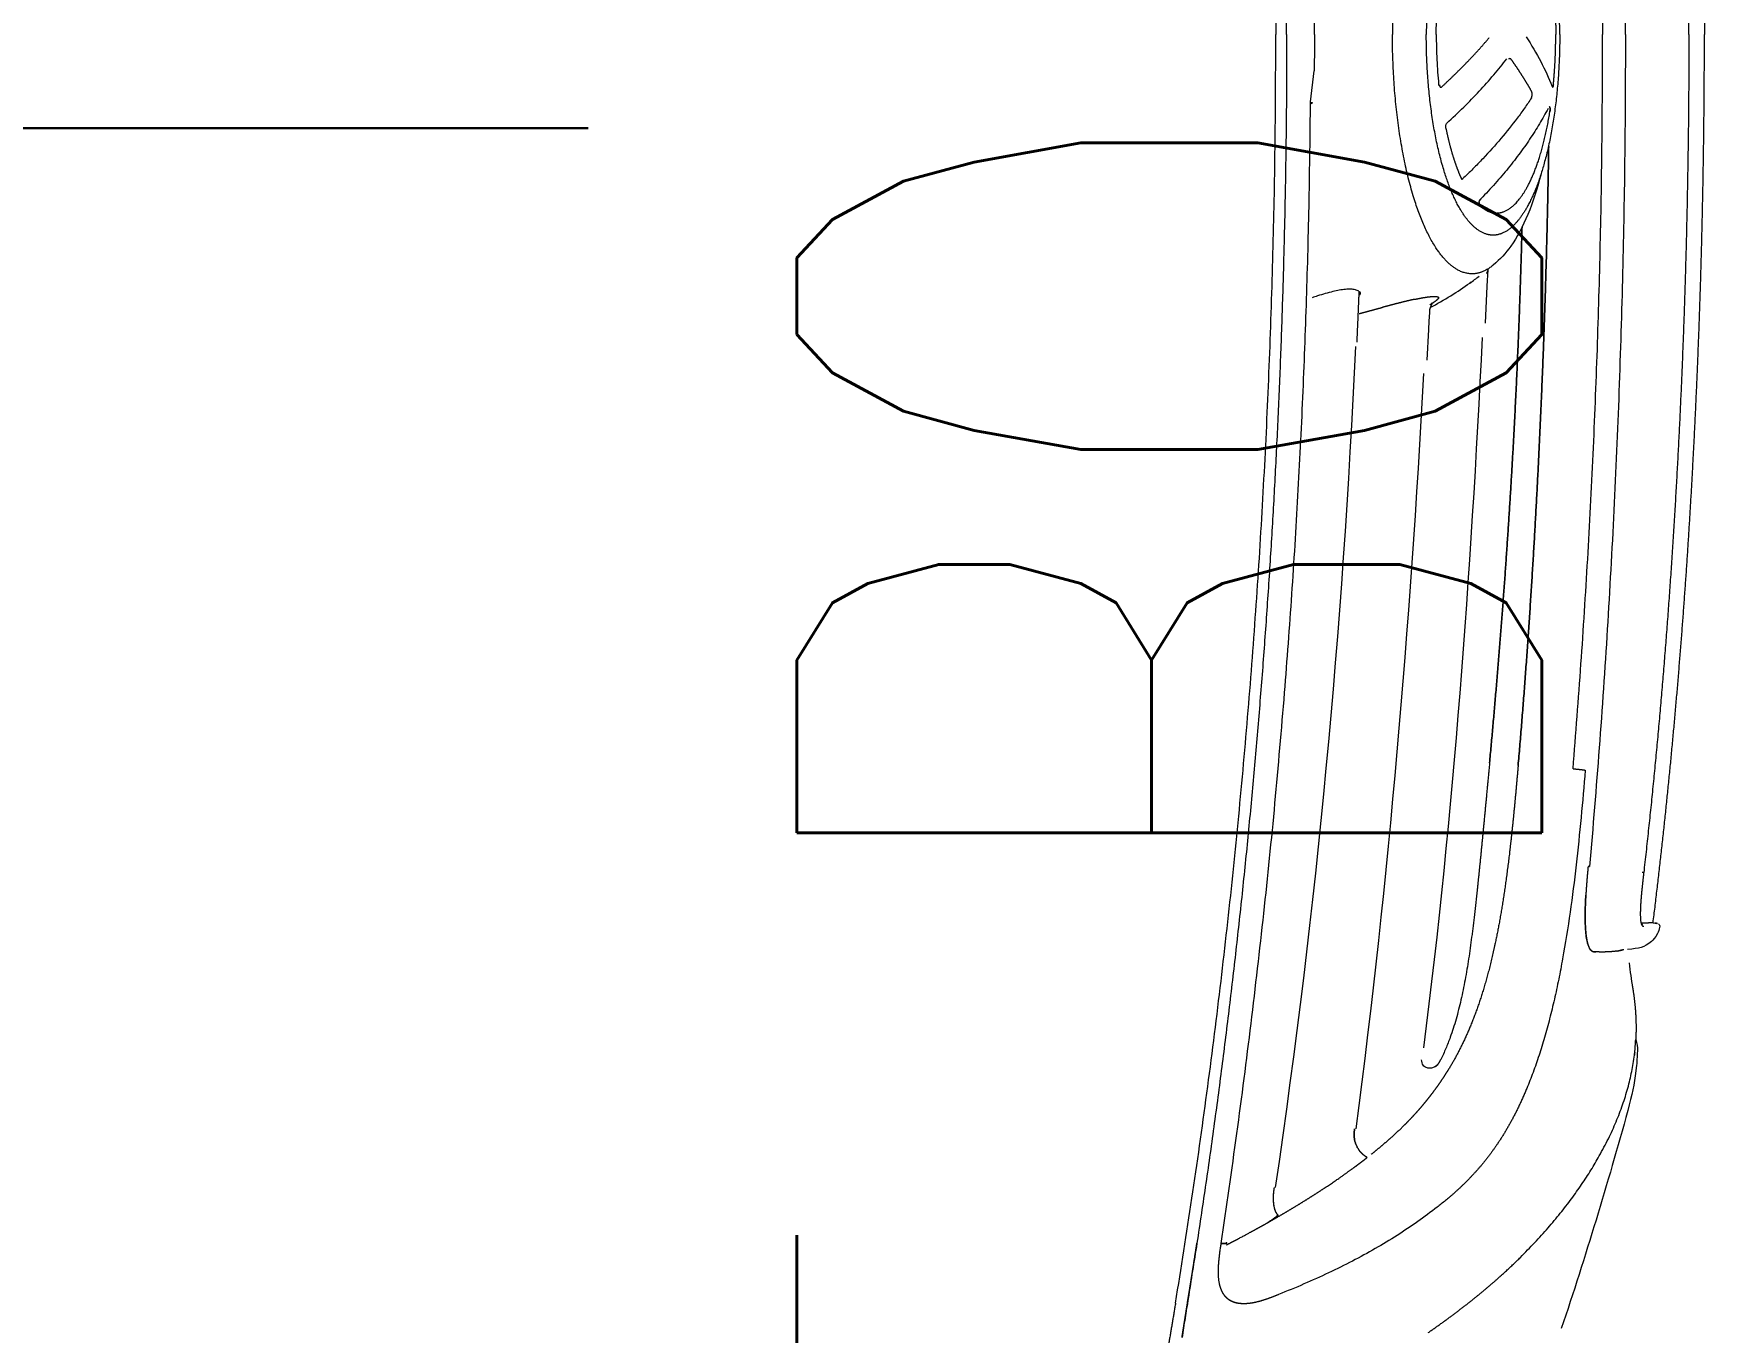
# Model space of a CAD drawing. Extents: x -2012 to 34975, y -1043 to 8321.
# Drawn here: x 31645 to 31694.08, y 1499.58 to 1537.72 of the extents above; entities that cross this region are included whole.
import ezdxf
from ezdxf.enums import TextEntityAlignment as Align
from ezdxf.xclip import XClip

# ---------------------------------------------------------------- set-up
doc = ezdxf.new("R2010")
doc.units = 0
doc.header["$LTSCALE"] = 25
doc.header["$XCLIPFRAME"] = 0
doc.header["$PDMODE"] = 1
doc.layers.get('0').update_dxf_attribs({"color": 9, "lineweight": 9})
doc.layers.add('04', color=9, linetype='Continuous', lineweight=9)
doc.layers.add('E-LİNYE', color=7, linetype='Continuous', lineweight=30)
doc.styles.add('E-YAZI', font='txttw.shx')

# ---------------------------------------------------------------- blocks, each defined once
blk = doc.blocks.new('p-araba-polo')
for p, q in [((0.1157, -0.01977), (0.11462, -0.01066)), ((0.0636, -0.06898), (0.06387, -0.07386)), ((0.06854, -0.07272), (0.06886, -0.07295)), ((0.06387, -0.07388), (0.06438, -0.08475)), ((0.08109, -0.08663), (0.08157, -0.09555)), ((0.01422, -0.2609), (0.01391, -0.26097)), ((0.01508, -0.26079), (0.01402, -0.26094)), ((0.01503, -0.26079), (0.01425, -0.2609)), ((0.01831, -0.26121), (0.0184, -0.2612)), ((0.02002, -0.30334), (0.02013, -0.30423))]:
    blk.add_line(p, q)
at = {"flags": 128}
blk.add_lwpolyline([(0.08077, -0.08162), (0.08096, -0.08412), (0.08109, -0.08662)], dxfattribs=at)
for points, degree, knots in [([(0.15535, 0.37241), (0.15371, 0.36215), (0.15042, 0.34164), (0.14607, 0.31078), (0.14215, 0.27986), (0.13867, 0.24889), (0.13562, 0.21788), (0.133, 0.18682), (0.13079, 0.15573), (0.12899, 0.12462), (0.1276, 0.09348), (0.12662, 0.06233), (0.126, 0.03117), (0.12593, 0.01039), (0.12589, 0)], 3, [0, 0, 0, 0, 0.083333, 0.166666, 0.25, 0.333333, 0.416666, 0.5, 0.583333, 0.666666, 0.75, 0.833333, 0.916667, 1, 1, 1, 1]), ([(0.02319, 0), (0.02323, 0.01165), (0.02332, 0.03494), (0.02397, 0.06987), (0.02503, 0.10479), (0.02653, 0.1397), (0.02847, 0.17458), (0.03081, 0.20944), (0.03275, 0.23265), (0.03372, 0.24425)], 3, [0, 0, 0, 0, 0.142868, 0.285725, 0.428582, 0.571438, 0.714291, 0.857142, 1, 1, 1, 1]), ([(0.03859, 0.21554), (0.03779, 0.20529), (0.03618, 0.1848), (0.03423, 0.15403), (0.03262, 0.12325), (0.03139, 0.09244), (0.03052, 0.06163), (0.02999, 0.03082), (0.02993, 0.01027), (0.0299, 0)], 3, [0, 0, 0, 0, 0.14291, 0.285803, 0.428665, 0.571538, 0.714372, 0.857182, 1, 1, 1, 1]), ([(0.07876, 0), (0.07875, 0.00123), (0.07874, 0.0037), (0.0786, 0.00739), (0.07838, 0.01104), (0.07817, 0.01342), (0.07806, 0.01461)], 3, [0, 0, 0, 0, 0.25, 0.5, 0.75, 1, 1, 1, 1]), ([(0.11455, 0), (0.11456, 0.00178), (0.11456, 0.00534), (0.1146, 0.00889), (0.11462, 0.01066)], 3, [0, 0, 0, 0, 0.5, 1, 1, 1, 1]), ([(0.02319, 0), (0.02323, -0.01165), (0.02332, -0.03494), (0.02397, -0.06987), (0.02503, -0.10479), (0.02653, -0.1397), (0.02847, -0.17458), (0.03081, -0.20944), (0.03275, -0.23265), (0.03372, -0.24425)], 3, [0, 0, 0, 0, 0.142868, 0.285725, 0.428582, 0.571438, 0.714291, 0.857142, 1, 1, 1, 1]), ([(0.03859, -0.21554), (0.03779, -0.20529), (0.03618, -0.1848), (0.03423, -0.15403), (0.03262, -0.12324), (0.03139, -0.09244), (0.03052, -0.06163), (0.02999, -0.03082), (0.02993, -0.01027), (0.0299, 0)], 3, [0, 0, 0, 0, 0.14291, 0.285803, 0.428665, 0.571538, 0.714372, 0.857182, 1, 1, 1, 1]), ([(0.07876, 0), (0.07875, -0.00123), (0.07874, -0.0037), (0.0786, -0.00739), (0.07838, -0.01104), (0.07817, -0.01342), (0.07806, -0.01461)], 3, [0, 0, 0, 0, 0.25, 0.5, 0.75, 1, 1, 1, 1]), ([(0.11455, 0), (0.11456, -0.00178), (0.11456, -0.00534), (0.1146, -0.00888), (0.11462, -0.01066)], 3, [0, 0, 0, 0, 0.5, 1, 1, 1, 1]), ([(0.15535, -0.37241), (0.15371, -0.36215), (0.15042, -0.34164), (0.14607, -0.31078), (0.14215, -0.27986), (0.13867, -0.24889), (0.13562, -0.21788), (0.133, -0.18682), (0.13079, -0.15573), (0.12899, -0.12462), (0.1276, -0.09348), (0.12662, -0.06233), (0.126, -0.03117), (0.12593, -0.01039), (0.12589, 0)], 3, [0, 0, 0, 0, 0.083333, 0.166666, 0.25, 0.333333, 0.416666, 0.5, 0.583333, 0.666666, 0.75, 0.833333, 0.916667, 1, 1, 1, 1]), ([(0.07565, -0.02604), (0.07398, -0.02447), (0.07064, -0.02134), (0.06608, -0.01661), (0.06182, -0.01188), (0.05929, -0.00871), (0.05803, -0.00713)], 3, [0, 0, 0, 0, 0.25, 0.5, 0.750001, 1, 1, 1, 1]), ([(0.05847, -0.00759), (0.05844, -0.00759), (0.0584, -0.00758), (0.0584, -0.00761), (0.05841, -0.00762)], 3, [0, 0, 0, 0, 0.500023, 1, 1, 1, 1]), ([(0.07806, -0.01461), (0.07801, -0.01474), (0.07791, -0.01501), (0.07775, -0.01496), (0.07768, -0.01494)], 3, [0, 0, 0, 0, 0.500677, 1, 1, 1, 1]), ([(0.04437, -0.01477), (0.04439, -0.0149), (0.04442, -0.01517), (0.0445, -0.01543), (0.04459, -0.01554), (0.04464, -0.01545), (0.04467, -0.01541)], 3, [0, 0, 0, 0, 0.250017, 0.50001, 0.749992, 1, 1, 1, 1]), ([(0.0508, -0.01862), (0.05147, -0.01961), (0.0528, -0.02159), (0.0557, -0.02556), (0.05967, -0.03052), (0.06413, -0.03547), (0.06796, -0.03943), (0.06999, -0.0414), (0.07101, -0.04238)], 3, [0, 0, 0, 0, 0.125004, 0.250006, 0.499999, 0.749992, 0.874995, 1, 1, 1, 1]), ([(0.04536, -0.02149), (0.04535, -0.02157), (0.04533, -0.02174), (0.04533, -0.02205), (0.04535, -0.02238), (0.04537, -0.02258), (0.04539, -0.02268)], 3, [0, 0, 0, 0, 0.252843, 0.501765, 0.750957, 1, 1, 1, 1]), ([(0.04557, -0.02131), (0.04555, -0.02128), (0.0455, -0.02121), (0.04544, -0.02122), (0.04539, -0.02131), (0.04537, -0.02143), (0.04536, -0.02149)], 3, [0, 0, 0, 0, 0.250438, 0.501916, 0.753209, 1, 1, 1, 1]), ([(0.04593, -0.02173), (0.04675, -0.02323), (0.04839, -0.02623), (0.05128, -0.03074), (0.05448, -0.03526), (0.05803, -0.03978), (0.06189, -0.04429), (0.06473, -0.04729), (0.06616, -0.04879)], 3, [0, 0, 0, 0, 0.16668, 0.33334, 0.5, 0.66666, 0.83332, 1, 1, 1, 1]), ([(0.08008, -0.02337), (0.08008, -0.02337), (0.08008, -0.02337), (0.08008, -0.02337), (0.08008, -0.02337), (0.08008, -0.02337), (0.08008, -0.02337)], 3, [0, 0, 0, 0, 1, 1, 1, 1, 1, 1, 1]), ([(0.08008, -0.02338), (0.08008, -0.02338), (0.08008, -0.02338), (0.08008, -0.02338), (0.08008, -0.02338), (0.08008, -0.02338), (0.08008, -0.02338)], 3, [0, 0, 0, 0, 1, 1, 1, 1, 1, 1, 1]), ([(0.08022, -0.02243), (0.08022, -0.02243), (0.08022, -0.02243), (0.08022, -0.02243), (0.08022, -0.02243), (0.08022, -0.02243), (0.08022, -0.02243)], 3, [0, 0, 0, 0, 1, 1, 1, 1, 1, 1, 1]), ([(0.08034, -0.02153), (0.08034, -0.02153), (0.08034, -0.02153), (0.08034, -0.02153), (0.08034, -0.02153), (0.08034, -0.02153), (0.08034, -0.02153)], 3, [0, 0, 0, 0, 1, 1, 1, 1, 1, 1, 1]), ([(0.08034, -0.02153), (0.08034, -0.02153), (0.08034, -0.02153), (0.08034, -0.02153), (0.08034, -0.02153), (0.08034, -0.02153), (0.08034, -0.02153)], 3, [0, 0, 0, 0, 1, 1, 1, 1, 1, 1, 1]), ([(0.12331, -0.19317), (0.12257, -0.18355), (0.1211, -0.16432), (0.11934, -0.13544), (0.11789, -0.10654), (0.11681, -0.07763), (0.11603, -0.04871), (0.11581, -0.02942), (0.1157, -0.01977)], 3, [0, 0, 0, 0, 0.166667, 0.333329, 0.499994, 0.666662, 0.833329, 1, 1, 1, 1]), ([(0.07595, -0.02748), (0.07597, -0.02735), (0.076, -0.02709), (0.07595, -0.02665), (0.07583, -0.02626), (0.07571, -0.02611), (0.07565, -0.02604)], 3, [0, 0, 0, 0, 0.250006, 0.500022, 0.750005, 1, 1, 1, 1]), ([(0.048, -0.04094), (0.05018, -0.04959), (0.05426, -0.05961), (0.05988, -0.06592), (0.06207, -0.06774)], 3, [0, 0, 0, 0, 0.724927, 1, 1, 1, 1]), ([(0.07101, -0.04238), (0.07105, -0.04241), (0.07112, -0.04247), (0.07123, -0.04247), (0.07133, -0.04241), (0.07139, -0.04232), (0.07141, -0.04227)], 3, [0, 0, 0, 0, 0.250044, 0.499974, 0.749882, 1, 1, 1, 1]), ([(0.06616, -0.04935), (0.06615, -0.04925), (0.06612, -0.04905), (0.06604, -0.04878), (0.06594, -0.04855), (0.06586, -0.04845), (0.06582, -0.0484)], 3, [0, 0, 0, 0, 0.249941, 0.499809, 0.750049, 1, 1, 1, 1]), ([(0.08058, -0.08018), (0.07851, -0.07902), (0.07436, -0.0767), (0.0707, -0.07421), (0.06887, -0.07296)], 3, [0, 0, 0, 0, 0.497743, 1, 1, 1, 1]), ([(0.10149, -0.07539), (0.10181, -0.07523), (0.10246, -0.07491), (0.10383, -0.07473), (0.10544, -0.07479), (0.10723, -0.07505), (0.10848, -0.07533), (0.10911, -0.07547)], 3, [0, 0, 0, 0, 0.19954, 0.398751, 0.598409, 0.798825, 1, 1, 1, 1]), ([(0.10911, -0.07547), (0.10986, -0.07566), (0.11136, -0.07604), (0.11341, -0.07666), (0.11472, -0.07708), (0.11525, -0.07726)], 3, [0, 0, 0, 0, 0.371057, 0.742346, 1, 1, 1, 1]), ([(0.08063, -0.07935), (0.08057, -0.07931), (0.08015, -0.07902), (0.07942, -0.07822), (0.08107, -0.08062), (0.08077, -0.08162)], 3, [0, 0, 0, 0, 0.049965, 0.344308, 1, 1, 1, 1]), ([(0.14194, -0.35489), (0.14038, -0.34415), (0.13726, -0.32267), (0.1331, -0.29037), (0.12936, -0.25802), (0.12604, -0.22562), (0.12422, -0.20399), (0.12331, -0.19317)], 3, [0, 0, 0, 0, 0.2, 0.4, 0.6, 0.8, 1, 1, 1, 1]), ([(0.03499, -0.21596), (0.03539, -0.22059), (0.03619, -0.22988), (0.03764, -0.24381), (0.03936, -0.25775), (0.04088, -0.26679), (0.04165, -0.27132)], 3, [0, 0, 0, 0, 0.247766, 0.497058, 0.747807, 1, 1, 1, 1]), ([(0.03497, -0.26164), (0.03499, -0.26094), (0.03504, -0.25954), (0.03502, -0.25729), (0.03495, -0.25499), (0.03487, -0.25343), (0.03483, -0.25265)], 3, [0, 0, 0, 0, 0.251327, 0.501735, 0.751271, 1, 1, 1, 1]), ([(0.01309, -0.2618), (0.0133, -0.26283), (0.01419, -0.26501), (0.01736, -0.26792), (0.01902, -0.26832), (0.02261, -0.26858)], 3, [0, 0, 0, 0, 0.07302, 0.262364, 1, 1, 1, 1]), ([(0.01398, -0.26095), (0.01399, -0.26095), (0.014, -0.26095), (0.01401, -0.26095), (0.01402, -0.26094)], 2, [0, 0, 0, 0.5, 0.5, 1, 1, 1]), ([(0.03376, -0.26826), (0.03391, -0.26794), (0.03421, -0.26731), (0.03457, -0.2658), (0.03484, -0.26392), (0.03493, -0.2624), (0.03497, -0.26164)], 3, [0, 0, 0, 0, 0.249651, 0.50002, 0.750356, 1, 1, 1, 1]), ([(0.06837, -0.265), (0.06866, -0.26712), (0.06923, -0.27135), (0.07026, -0.27751), (0.07147, -0.28345), (0.07291, -0.28911), (0.07443, -0.29383), (0.07594, -0.29774), (0.07691, -0.29982), (0.07741, -0.30088)], 3, [0, 0, 0, 0, 0.158147, 0.316114, 0.473938, 0.631662, 0.789307, 0.893445, 1, 1, 1, 1]), ([(0.01999, -0.26657), (0.01999, -0.26657), (0.01999, -0.26657), (0.01999, -0.26657), (0.01999, -0.26657), (0.01999, -0.26657), (0.01999, -0.26657), (0.01999, -0.26657), (0.01999, -0.26657), (0.01999, -0.26657), (0.01999, -0.26657)], 5, [0, 0, 0, 0, 0, 0, 1, 1, 1, 1, 1, 1, 1, 1, 1, 1, 1]), ([(0.01999, -0.26657), (0.01999, -0.26657), (0.01999, -0.26657), (0.01999, -0.26657), (0.01999, -0.26657), (0.01999, -0.26657), (0.01999, -0.26657), (0.01999, -0.26657), (0.01999, -0.26657), (0.01999, -0.26657), (0.01999, -0.26657)], 5, [0, 0, 0, 0, 0, 0, 1, 1, 1, 1, 1, 1, 1, 1, 1, 1, 1]), ([(0.0239, -0.26865), (0.02396, -0.26867), (0.02449, -0.26882), (0.02513, -0.26895), (0.0257, -0.26906)], 3, [0, 0, 0, 0, 0.111026, 1, 1, 1, 1]), ([(0.02465, -0.26849), (0.02465, -0.26849), (0.02465, -0.26849), (0.02465, -0.26849), (0.02465, -0.26849), (0.02465, -0.26849), (0.02465, -0.26849)], 3, [0, 0, 0, 0, 1, 1, 1, 1, 1, 1, 1]), ([(0.03194, -0.26932), (0.03225, -0.26933), (0.03288, -0.26935), (0.03347, -0.26862), (0.03376, -0.26826)], 3, [0, 0, 0, 0, 0.496902, 1, 1, 1, 1]), ([(0.04165, -0.27132), (0.04203, -0.27334), (0.04278, -0.27737), (0.04406, -0.28325), (0.04544, -0.28896), (0.04694, -0.29445), (0.04857, -0.29971), (0.0503, -0.30474), (0.05156, -0.30787), (0.05219, -0.30944)], 3, [0, 0, 0, 0, 0.14299, 0.285846, 0.42866, 0.571442, 0.714235, 0.857051, 1, 1, 1, 1]), ([(0.02048, -0.29888), (0.02041, -0.29825), (0.02028, -0.29696), (0.02021, -0.29567), (0.02017, -0.29502)], 3, [0, 0, 0, 0, 0.490502, 1, 1, 1, 1]), ([(0.03087, -0.32921), (0.02996, -0.32752), (0.02813, -0.32416), (0.02588, -0.31916), (0.02397, -0.3142), (0.02245, -0.3093), (0.02127, -0.30444), (0.0208, -0.30124), (0.02057, -0.29965)], 3, [0, 0, 0, 0, 0.166666, 0.333333, 0.5, 0.666667, 0.833333, 1, 1, 1, 1]), ([(0.07829, -0.30231), (0.07842, -0.30245), (0.07868, -0.30272), (0.07901, -0.30293), (0.07917, -0.30303)], 3, [0, 0, 0, 0, 0.498736, 1, 1, 1, 1]), ([(0.07917, -0.30303), (0.0795, -0.30317), (0.08014, -0.30346), (0.08126, -0.30351), (0.08184, -0.30323), (0.08213, -0.30309)], 3, [0, 0, 0, 0, 0.334219, 0.667128, 1, 1, 1, 1]), ([(0.08213, -0.30309), (0.08231, -0.30294), (0.08266, -0.30264), (0.08298, -0.30186), (0.08305, -0.30126), (0.08309, -0.30097)], 3, [0, 0, 0, 0, 0.331791, 0.664325, 1, 1, 1, 1]), ([(0.05406, -0.35898), (0.05263, -0.35753), (0.04977, -0.35464), (0.04589, -0.35034), (0.0423, -0.34605), (0.03901, -0.3418), (0.03602, -0.33757), (0.03327, -0.33337), (0.03167, -0.33059), (0.03087, -0.32921)], 3, [0, 0, 0, 0, 0.142856, 0.285712, 0.428569, 0.571427, 0.714284, 0.857142, 1, 1, 1, 1]), ([(0.0785, -0.34425), (0.08038, -0.34568), (0.08415, -0.34852), (0.09024, -0.35258), (0.09664, -0.35644), (0.10334, -0.3601), (0.11033, -0.36355), (0.11757, -0.36683), (0.12258, -0.36889), (0.12509, -0.36991)], 3, [0, 0, 0, 0, 0.142744, 0.285902, 0.429075, 0.572117, 0.714996, 0.857678, 1, 1, 1, 1]), ([(0.12523, -0.34664), (0.1257, -0.34703), (0.12663, -0.34782), (0.12772, -0.34846), (0.12827, -0.34879)], 3, [0, 0, 0, 0, 0.497077, 1, 1, 1, 1]), ([(0.14187, -0.35443), (0.14187, -0.35443), (0.14187, -0.35443), (0.14187, -0.35443), (0.14187, -0.35443), (0.14187, -0.35443), (0.14187, -0.35443), (0.14187, -0.35443), (0.14187, -0.35443), (0.14187, -0.35443), (0.14187, -0.35443)], 5, [0, 0, 0, 0, 0, 0, 1, 1, 1, 1, 1, 1.000001, 1.000001, 1.000001, 1.000001, 1.000001, 1.000001]), ([(0.14187, -0.35443), (0.14187, -0.35443), (0.14187, -0.35443), (0.14187, -0.35443), (0.14187, -0.35443), (0.14187, -0.35443), (0.14187, -0.35443), (0.14187, -0.35443), (0.14187, -0.35443), (0.14187, -0.35443), (0.14187, -0.35443)], 5, [0, 0, 0, 0, 0, 0, 1, 1, 1, 1, 1, 1.000001, 1.000001, 1.000001, 1.000001, 1.000001, 1.000001]), ([(0.15164, -0.37105), (0.15194, -0.37296), (0.15256, -0.37679), (0.15315, -0.38062), (0.15345, -0.38254)], 3, [0, 0, 0, 0, 0.500002, 1, 1, 1, 1])]:
    blk.add_open_spline(points, degree=degree, knots=knots)
for points, degree in [([(0.12271, 0), (0.12272, 0.07123), (0.12528, 0.14246), (0.13042, 0.21356), (0.13824, 0.28443), (0.14908, 0.35484)], 5), ([(0.01508, 0.26079), (0.0105, 0.2237), (0.00687, 0.18651), (0.00409, 0.14926), (0.00205, 0.11197), (0.00069, 0.07466), (0, 0.03733), (0, 0)], 7), ([(0.00457, 0), (0.00457, 0.04924), (0.00586, 0.09856), (0.00836, 0.14784), (0.01224, 0.19704), (0.01783, 0.24604)], 5), ([(0.06162, 0.06735), (0.06757, 0.07265), (0.07406, 0.07241), (0.08041, 0.06604), (0.08585, 0.05387), (0.08973, 0.03731), (0.09163, 0.01856), (0.09163, 0)], 7), ([(0.06143, 0.05887), (0.06667, 0.05941), (0.07196, 0.05488), (0.07664, 0.04523), (0.08001, 0.03151), (0.08169, 0.01575), (0.08169, 0)], 6), ([(0.04249, 0), (0.04249, 0.01509), (0.04403, 0.03018), (0.04712, 0.04349), (0.05145, 0.05322), (0.05641, 0.05836), (0.06143, 0.05887)], 6), ([(0.04437, 0.01477), (0.04417, 0.01272), (0.044, 0.01064), (0.04387, 0.00853), (0.04377, 0.00641), (0.0437, 0.00428), (0.04367, 0.00214), (0.04367, 0)], 7), ([(0, 0), (-0.00005, 0), (-0.00006, 0), (-0.00005, 0), (-0.00003, 0), (0, 0)], 5), ([(0, 0), (-0.00005, 0), (-0.00006, 0), (-0.00005, 0), (-0.00003, 0), (0, 0)], 5), ([(0.01508, -0.26079), (0.0105, -0.2237), (0.00687, -0.18651), (0.00409, -0.14926), (0.00205, -0.11197), (0.00069, -0.07466), (0, -0.03733), (0, 0)], 7), ([(0.00457, 0), (0.00457, -0.04924), (0.00586, -0.09856), (0.00836, -0.14784), (0.01224, -0.19704), (0.01783, -0.24604)], 5), ([(0.04249, 0), (0.04249, -0.01509), (0.04403, -0.03018), (0.04712, -0.04349), (0.05145, -0.05321), (0.05641, -0.05836), (0.06143, -0.05887)], 6), ([(0.04437, -0.01477), (0.04417, -0.01272), (0.044, -0.01064), (0.04387, -0.00853), (0.04377, -0.00641), (0.0437, -0.00428), (0.04367, -0.00214), (0.04367, 0)], 7), ([(0.06143, -0.05887), (0.06667, -0.0594), (0.07196, -0.05488), (0.07664, -0.04523), (0.08001, -0.03151), (0.08169, -0.01575), (0.08169, 0)], 6), ([(0.06162, -0.06735), (0.06757, -0.07265), (0.07406, -0.07241), (0.08041, -0.06604), (0.08585, -0.05387), (0.08973, -0.03731), (0.09163, -0.01855), (0.09163, 0)], 7), ([(0.12271, 0), (0.12272, -0.07123), (0.12528, -0.14246), (0.13042, -0.21356), (0.13824, -0.28443), (0.14908, -0.35484)], 5), ([(0.05237, -0.00064), (0.04922, -0.0055), (0.04666, -0.01037), (0.04469, -0.01521)], 3), ([(0.07722, -0.01541), (0.07498, -0.01335), (0.07282, -0.01129), (0.07073, -0.00922), (0.06872, -0.00714), (0.06679, -0.00507), (0.06495, -0.00299), (0.06318, -0.00091)], 7), ([(0.05071, -0.01679), (0.05148, -0.01541), (0.05229, -0.01403), (0.05314, -0.01266), (0.05402, -0.01128), (0.05494, -0.00989), (0.05589, -0.00851), (0.05688, -0.00713)], 7), ([(0.05749, -0.00712), (0.05724, -0.00709), (0.05697, -0.00701), (0.05688, -0.00713)], 3), ([(0.05688, -0.00713), (0.05697, -0.00701), (0.05724, -0.00709), (0.05749, -0.00712)], 3), ([(0.07768, -0.01494), (0.07773, -0.01499), (0.0778, -0.01501), (0.07786, -0.01499), (0.07793, -0.01493), (0.07799, -0.01484), (0.07803, -0.01473), (0.07806, -0.01461)], 7), ([(0.04467, -0.01541), (0.04463, -0.01551), (0.04458, -0.01554), (0.04453, -0.01551), (0.04448, -0.01539), (0.04443, -0.01522), (0.0444, -0.01501), (0.04437, -0.01477)], 7), ([(0.0506, -0.01775), (0.05059, -0.01758), (0.05059, -0.0174), (0.0506, -0.01723), (0.05061, -0.01708), (0.05064, -0.01696), (0.05067, -0.01686), (0.05071, -0.01679)], 7), ([(0.0508, -0.01862), (0.05076, -0.01855), (0.05072, -0.01846), (0.05069, -0.01835), (0.05065, -0.01822), (0.05063, -0.01807), (0.05061, -0.01792), (0.0506, -0.01775)], 7), ([(0.07783, -0.01477), (0.07781, -0.01501), (0.07775, -0.01522), (0.07768, -0.01539), (0.07756, -0.01551), (0.07745, -0.01554), (0.07733, -0.01551), (0.07722, -0.01541)], 7), ([(0.04539, -0.02268), (0.04536, -0.02251), (0.04534, -0.02233), (0.04533, -0.02214), (0.04532, -0.02195), (0.04533, -0.02178), (0.04534, -0.02162), (0.04536, -0.02149)], 7), ([(0.04536, -0.02149), (0.04537, -0.02138), (0.0454, -0.02129), (0.04543, -0.02122), (0.04546, -0.0212), (0.0455, -0.0212), (0.04553, -0.02124), (0.04557, -0.02131)], 7), ([(0.06601, -0.05027), (0.06264, -0.05324), (0.05904, -0.05386), (0.05544, -0.05185), (0.05206, -0.04739), (0.04917, -0.04061), (0.0469, -0.03219), (0.04539, -0.02268)], 7), ([(0.11564, -0.01992), (0.11533, -0.01994), (0.11515, -0.01999), (0.11511, -0.02009), (0.11525, -0.02021), (0.11559, -0.02035)], 5), ([(0.11564, -0.01992), (0.11533, -0.01994), (0.11515, -0.01999), (0.11511, -0.02009), (0.11525, -0.02021), (0.11559, -0.02035)], 5), ([(0.11559, -0.02035), (0.11562, -0.02023), (0.11564, -0.02011), (0.11566, -0.01999), (0.11568, -0.01987), (0.1157, -0.01977)], 5), ([(0.07595, -0.02748), (0.07545, -0.02994), (0.07489, -0.03231), (0.07428, -0.03457), (0.07363, -0.0367), (0.07293, -0.0387), (0.07219, -0.04056), (0.07141, -0.04227)], 7), ([(0.05472, -0.21463), (0.05276, -0.19201), (0.05109, -0.16934), (0.04966, -0.14664), (0.04846, -0.12392), (0.04745, -0.10118), (0.04665, -0.07843), (0.04607, -0.05568), (0.04574, -0.03292)], 8), ([(0.04574, -0.03292), (0.04607, -0.05568), (0.04665, -0.07843), (0.04745, -0.10118), (0.04846, -0.12392), (0.04966, -0.14664), (0.05109, -0.16934), (0.05276, -0.19201), (0.05472, -0.21463)], 8), ([(0.07141, -0.04227), (0.07137, -0.04236), (0.07133, -0.04243), (0.07127, -0.04248), (0.0712, -0.0425), (0.07113, -0.04248), (0.07107, -0.04244), (0.07101, -0.04238)], 7), ([(0.06616, -0.04935), (0.06618, -0.04954), (0.06619, -0.04972), (0.06618, -0.04989), (0.06615, -0.05002), (0.06611, -0.05013), (0.06607, -0.05022), (0.06601, -0.05027)], 7), ([(0.06311, -0.21382), (0.0613, -0.19427), (0.05965, -0.17468), (0.05811, -0.15505), (0.05683, -0.13538), (0.0557, -0.11569), (0.05477, -0.09598), (0.05407, -0.07626), (0.05357, -0.05655)], 8), ([(0.05357, -0.05655), (0.05407, -0.07626), (0.05477, -0.09598), (0.0557, -0.11569), (0.05683, -0.13538), (0.05811, -0.15505), (0.05965, -0.17468), (0.0613, -0.19427), (0.06311, -0.21382)], 8), ([(0.0636, -0.06896), (0.06362, -0.06909), (0.06365, -0.06925), (0.0637, -0.06941), (0.06376, -0.06958), (0.06384, -0.06976), (0.06393, -0.06994), (0.06402, -0.07013)], 7), ([(0.06887, -0.07296), (0.06796, -0.07229), (0.06705, -0.07162), (0.06618, -0.07095)], 3), ([(0.06885, -0.07294), (0.06885, -0.07295), (0.06886, -0.07295), (0.06887, -0.07296)], 3), ([(0.06885, -0.07294), (0.06885, -0.07295), (0.06886, -0.07295), (0.06887, -0.07296)], 3), ([(0.07865, -0.07693), (0.07826, -0.07699), (0.07796, -0.07707), (0.07788, -0.07726), (0.07808, -0.07756), (0.07853, -0.07796), (0.07918, -0.07844), (0.07998, -0.07896)], 7), ([(0.07865, -0.07693), (0.07826, -0.07699), (0.07796, -0.07707), (0.07788, -0.07726), (0.07808, -0.07756), (0.07853, -0.07796), (0.07918, -0.07844), (0.07998, -0.07896)], 7), ([(0.08519, -0.07775), (0.08397, -0.07749), (0.08282, -0.07726), (0.08176, -0.07708), (0.08079, -0.07694), (0.07993, -0.07687), (0.07921, -0.07686), (0.07865, -0.07693)], 7), ([(0.08519, -0.07775), (0.0864, -0.07802), (0.08768, -0.07831), (0.089, -0.07864), (0.09037, -0.07899), (0.09178, -0.07935), (0.0932, -0.07973), (0.09465, -0.08012)], 7), ([(0.10149, -0.07539), (0.10134, -0.07549), (0.10119, -0.07559), (0.10109, -0.07573), (0.10106, -0.0759), (0.1011, -0.0761), (0.10121, -0.07632), (0.10138, -0.07656)], 7), ([(0.10149, -0.07539), (0.10164, -0.07912), (0.1018, -0.08284), (0.10196, -0.08657), (0.10213, -0.0903)], 4), ([(0.10138, -0.08192), (0.1004, -0.08166), (0.09943, -0.0814), (0.09846, -0.08114), (0.0975, -0.08088), (0.09655, -0.08062), (0.09559, -0.08037), (0.09465, -0.08012)], 7), ([(0.06529, -0.08893), (0.0687, -0.15862), (0.07363, -0.22828), (0.08254, -0.2975)], 3), ([(0.1025, -0.09158), (0.10631, -0.1742), (0.11391, -0.25667), (0.12608, -0.33849)], 3), ([(0.08248, -0.09953), (0.08654, -0.17365), (0.09271, -0.24768), (0.10242, -0.32128)], 3), ([(0.03859, -0.21554), (0.03749, -0.21565), (0.03639, -0.21576), (0.03565, -0.21584), (0.03532, -0.2159), (0.03499, -0.21596)], 5), ([(0.03859, -0.21554), (0.03749, -0.21565), (0.03639, -0.21576), (0.03565, -0.21584), (0.03532, -0.2159), (0.03499, -0.21596)], 5), ([(0.05472, -0.21463), (0.05545, -0.223), (0.05619, -0.23116), (0.057, -0.23901), (0.05791, -0.2466), (0.05894, -0.25375), (0.06014, -0.26062), (0.06152, -0.26706)], 7), ([(0.06311, -0.21382), (0.06401, -0.22347), (0.06489, -0.23274), (0.06574, -0.24156), (0.06657, -0.24988), (0.06741, -0.25769), (0.06837, -0.265)], 6), ([(0.03372, -0.24425), (0.03385, -0.24424), (0.03396, -0.24423), (0.03408, -0.24422), (0.03414, -0.24422), (0.03417, -0.24421)], 5), ([(0.03417, -0.24421), (0.03414, -0.24422), (0.03408, -0.24422), (0.03396, -0.24423), (0.03385, -0.24424), (0.03372, -0.24425)], 5), ([(0.03417, -0.24421), (0.03432, -0.24589), (0.03447, -0.24758), (0.03461, -0.24927), (0.03473, -0.25096), (0.03483, -0.25265)], 5), ([(0.01783, -0.24604), (0.01779, -0.24604), (0.01798, -0.24602), (0.01826, -0.24599)], 3), ([(0.01783, -0.24604), (0.01805, -0.24795), (0.01827, -0.24986), (0.01847, -0.25175), (0.01864, -0.25355), (0.01876, -0.25522), (0.01882, -0.2567), (0.01883, -0.25795)], 7), ([(0.03483, -0.25265), (0.03494, -0.25452), (0.03502, -0.25639), (0.03506, -0.25822), (0.03505, -0.26), (0.03497, -0.26164)], 5), ([(0.01883, -0.25795), (0.01884, -0.2596), (0.01875, -0.26091), (0.01853, -0.2615), (0.01828, -0.26174), (0.01803, -0.26176), (0.01777, -0.26178)], 6), ([(0.01353, -0.26112), (0.01334, -0.26117), (0.01317, -0.26128), (0.01309, -0.26179)], 3), ([(0.01382, -0.261), (0.01385, -0.26099), (0.01388, -0.26098), (0.01391, -0.26097), (0.01394, -0.26096), (0.01398, -0.26095)], 5), ([(0.01398, -0.26095), (0.01398, -0.26095), (0.01399, -0.26095), (0.01399, -0.26095), (0.014, -0.26095), (0.014, -0.26095), (0.01401, -0.26094), (0.01402, -0.26094)], 7), ([(0.01402, -0.26094), (0.01409, -0.26092), (0.01415, -0.2609), (0.01452, -0.26087)], 3), ([(0.01402, -0.26094), (0.01404, -0.26094), (0.01407, -0.26093), (0.01411, -0.26092), (0.01416, -0.26091), (0.01423, -0.2609), (0.01431, -0.26089), (0.01442, -0.26088)], 7), ([(0.01508, -0.26079), (0.01503, -0.26079), (0.01502, -0.26079), (0.01503, -0.26079), (0.01505, -0.26079), (0.01508, -0.26079)], 5), ([(0.01508, -0.26079), (0.01503, -0.26079), (0.01502, -0.26079), (0.01503, -0.26079), (0.01505, -0.26079), (0.01508, -0.26079)], 5), ([(0.01508, -0.26079), (0.01681, -0.26084), (0.01855, -0.26088)], 2), ([(0.01819, -0.26122), (0.01824, -0.26122), (0.0183, -0.26121), (0.01836, -0.2612), (0.01842, -0.26119)], 4), ([(0.01844, -0.26119), (0.0184, -0.2612), (0.01836, -0.26121), (0.01831, -0.26121), (0.01827, -0.26122), (0.01823, -0.26122), (0.01819, -0.26122)], 6), ([(0.03497, -0.26164), (0.03489, -0.26351), (0.03473, -0.2652), (0.03447, -0.26662), (0.03413, -0.2676), (0.03376, -0.26826)], 5), ([(0.0257, -0.26906), (0.02524, -0.26899), (0.02481, -0.2689), (0.02441, -0.2688), (0.02404, -0.2687), (0.02371, -0.26858)], 5), ([(0.0257, -0.26906), (0.02667, -0.26922), (0.02778, -0.26932), (0.02902, -0.26938), (0.03041, -0.26935), (0.03194, -0.26932)], 5), ([(0.03376, -0.26826), (0.03342, -0.26886), (0.03305, -0.26918), (0.03268, -0.2693), (0.0323, -0.26931), (0.03194, -0.26932)], 5), ([(0.06152, -0.26706), (0.06286, -0.27335), (0.06438, -0.27928), (0.06609, -0.28483), (0.06802, -0.29006), (0.07015, -0.2949), (0.07251, -0.29944), (0.07506, -0.30366)], 7), ([(0.02211, -0.27254), (0.02183, -0.27507), (0.02149, -0.27746), (0.02109, -0.27983)], 3), ([(0.02127, -0.27882), (0.02085, -0.28112), (0.02051, -0.28344), (0.02026, -0.28575), (0.0201, -0.28807), (0.02003, -0.29039), (0.02005, -0.2927), (0.02017, -0.29502)], 7), ([(0.02017, -0.29502), (0.01987, -0.29615), (0.01958, -0.29728), (0.01968, -0.29839)], 3), ([(0.01968, -0.29844), (0.01977, -0.29993), (0.01982, -0.30154), (0.02003, -0.30335)], 3), ([(0.02048, -0.29888), (0.0205, -0.29903), (0.02051, -0.29919), (0.02053, -0.29934), (0.02055, -0.29949), (0.02057, -0.29965)], 5), ([(0.02057, -0.29965), (0.02054, -0.29939), (0.02051, -0.29913), (0.02048, -0.29888)], 3), ([(0.02013, -0.30425), (0.02063, -0.30803), (0.02126, -0.31132), (0.0225, -0.31587)], 3), ([(0.02059, -0.29957), (0.02059, -0.29958), (0.02059, -0.29958), (0.02059, -0.29957), (0.02059, -0.29957), (0.02059, -0.29957), (0.02059, -0.29957), (0.02059, -0.29957)], 7), ([(0.02061, -0.29948), (0.02061, -0.29948), (0.02061, -0.29948), (0.02061, -0.29948)], 3), ([(0.08003, -0.31096), (0.07916, -0.30981), (0.0783, -0.30864), (0.07746, -0.30744), (0.07664, -0.30621), (0.07584, -0.30495), (0.07506, -0.30366)], 6), ([(0.07917, -0.30303), (0.07867, -0.30274), (0.07824, -0.30236), (0.07792, -0.30191), (0.07766, -0.3014), (0.07741, -0.30088)], 5), ([(0.05219, -0.30944), (0.05555, -0.31751), (0.05934, -0.32455), (0.06353, -0.33051), (0.06814, -0.3356), (0.07316, -0.34011), (0.0785, -0.34425)], 6), ([(0.08264, -0.31421), (0.08211, -0.31358), (0.08159, -0.31295), (0.08106, -0.31229), (0.08055, -0.31163), (0.08003, -0.31096)], 5), ([(0.02249, -0.31586), (0.02842, -0.33739), (0.03495, -0.35874), (0.04204, -0.37991)], 3), ([(0.08798, -0.32001), (0.08689, -0.31892), (0.0858, -0.31779), (0.08473, -0.31664), (0.08368, -0.31544), (0.08264, -0.31421)], 5), ([(0.09785, -0.32871), (0.09617, -0.32738), (0.09449, -0.326), (0.09283, -0.32458), (0.09118, -0.32311), (0.08957, -0.32159), (0.08798, -0.32001)], 6), ([(0.09905, -0.32966), (0.10052, -0.32868), (0.10212, -0.32774), (0.10319, -0.32465), (0.10299, -0.32309), (0.10275, -0.32128)], 5), ([(0.10275, -0.32128), (0.10299, -0.32309), (0.10319, -0.32465), (0.10212, -0.32774), (0.10052, -0.32868), (0.09905, -0.32966)], 5), ([(0.1016, -0.33161), (0.1011, -0.33124), (0.10061, -0.33086), (0.10009, -0.33047), (0.09957, -0.33007), (0.09905, -0.32966)], 5), ([(0.1117, -0.3387), (0.10844, -0.33655), (0.10593, -0.3348), (0.10351, -0.33304), (0.10251, -0.3323), (0.1016, -0.33161)], 5), ([(0.1264, -0.33849), (0.12663, -0.34005), (0.12694, -0.34212), (0.12662, -0.34516), (0.12592, -0.34588), (0.12523, -0.34664)], 5), ([(0.1264, -0.3385), (0.12657, -0.33961), (0.12677, -0.34096), (0.12681, -0.3427), (0.12661, -0.3444), (0.12622, -0.34557), (0.12572, -0.34609), (0.12523, -0.34664)], 7), ([(0.12827, -0.34879), (0.12613, -0.34758), (0.124, -0.34635), (0.12189, -0.34511), (0.1198, -0.34386), (0.11774, -0.34259), (0.1157, -0.34131), (0.11369, -0.34002), (0.1117, -0.3387)], 8), ([(0.12827, -0.34879), (0.1276, -0.34841), (0.12695, -0.348), (0.12634, -0.34757), (0.12576, -0.34712), (0.12523, -0.34664)], 5), ([(0.13716, -0.35363), (0.13426, -0.35211), (0.13245, -0.35111), (0.13109, -0.35037), (0.12966, -0.34957), (0.12827, -0.34879)], 5), ([(0.14038, -0.3553), (0.13997, -0.35509), (0.13957, -0.35489), (0.13917, -0.35468), (0.13877, -0.35447), (0.13836, -0.35426), (0.13796, -0.35405), (0.13756, -0.35384), (0.13716, -0.35363)], 8), ([(0.14194, -0.35489), (0.14125, -0.35489), (0.14057, -0.3549), (0.14019, -0.35486), (0.14018, -0.35478), (0.14048, -0.35469)], 5), ([(0.14048, -0.35469), (0.14018, -0.35478), (0.14019, -0.35486), (0.14057, -0.3549), (0.14125, -0.35489), (0.14194, -0.35489)], 5), ([(0.14142, -0.36949), (0.14236, -0.36786), (0.14295, -0.36574), (0.14311, -0.36258), (0.1425, -0.35872), (0.14194, -0.35489)], 5), ([(0.15164, -0.37105), (0.15127, -0.36873), (0.15089, -0.36642), (0.15052, -0.3641), (0.15016, -0.36179), (0.14979, -0.35947), (0.14943, -0.35716), (0.14908, -0.35484)], 7), ([(0.14908, -0.35484), (0.14993, -0.36024), (0.15078, -0.36564), (0.15164, -0.37105)], 3), ([(0.08112, -0.38106), (0.0747, -0.37663), (0.0688, -0.37221), (0.06336, -0.36777), (0.0585, -0.36337), (0.05406, -0.35898)], 5), ([(0.12509, -0.36991), (0.12699, -0.37068), (0.12886, -0.37141), (0.13079, -0.37205), (0.13273, -0.37248), (0.13455, -0.37258)], 5), ([(0.12509, -0.36991), (0.12699, -0.37068), (0.12886, -0.37141), (0.13079, -0.37205), (0.13273, -0.37248), (0.13455, -0.37258)], 5), ([(0.13455, -0.37258), (0.13593, -0.37266), (0.1373, -0.3726), (0.13863, -0.37224), (0.13979, -0.37162), (0.14067, -0.37077), (0.14142, -0.36949)], 6), ([(0.13455, -0.37258), (0.1362, -0.37268), (0.13785, -0.37256), (0.13942, -0.37192), (0.14052, -0.37102), (0.14142, -0.36949)], 5), ([(0.15345, -0.38254), (0.1532, -0.3809), (0.15294, -0.37925), (0.15268, -0.37761), (0.15242, -0.37597), (0.15216, -0.37433), (0.1519, -0.37269), (0.15164, -0.37105)], 7), ([(0.15535, -0.37241), (0.15704, -0.38263), (0.15881, -0.39283), (0.16068, -0.40305), (0.1627, -0.41322), (0.16484, -0.42301)], 5)]:
    blk.add_open_spline(points, degree=degree)
for p in [(0.11462, -0.01066), (0.1157, -0.01977)]:
    blk.add_point(p)

msp = doc.modelspace()

# ---------------------------------------------------------------- linework, layer by layer
at = {"layer": 'E-LİNYE', "color": 3, "linetype": 'Continuous'}
msp.add_line((31614.787, 1534.938), (31661.297, 1534.938), dxfattribs=at)

# ---------------------------------------------------------------- block references
at = {"layer": '04'}
ref = msp.add_blockref('p-araba-polo', (31694.08, 1537.687), dxfattribs=dict(at, xscale=-100, yscale=100, zscale=100))
XClip(ref).set_block_clipping_path([(-0.0924763951, -0.9835002962), (4.0650970395, 0.9845199444)])

# ---------------------------------------------------------------- texts
at = {"layer": 'E-LİNYE', "color": 3, "linetype": 'Continuous', "style": 'E-YAZI', "width": 0.6}
msp.add_text('EMT BORU ICERISINDEN', height=21.875, rotation=90, dxfattribs=at).set_placement((31678.363, 1572.754), align=Align.MIDDLE_CENTER)

doc.saveas('drawing.dxf')
